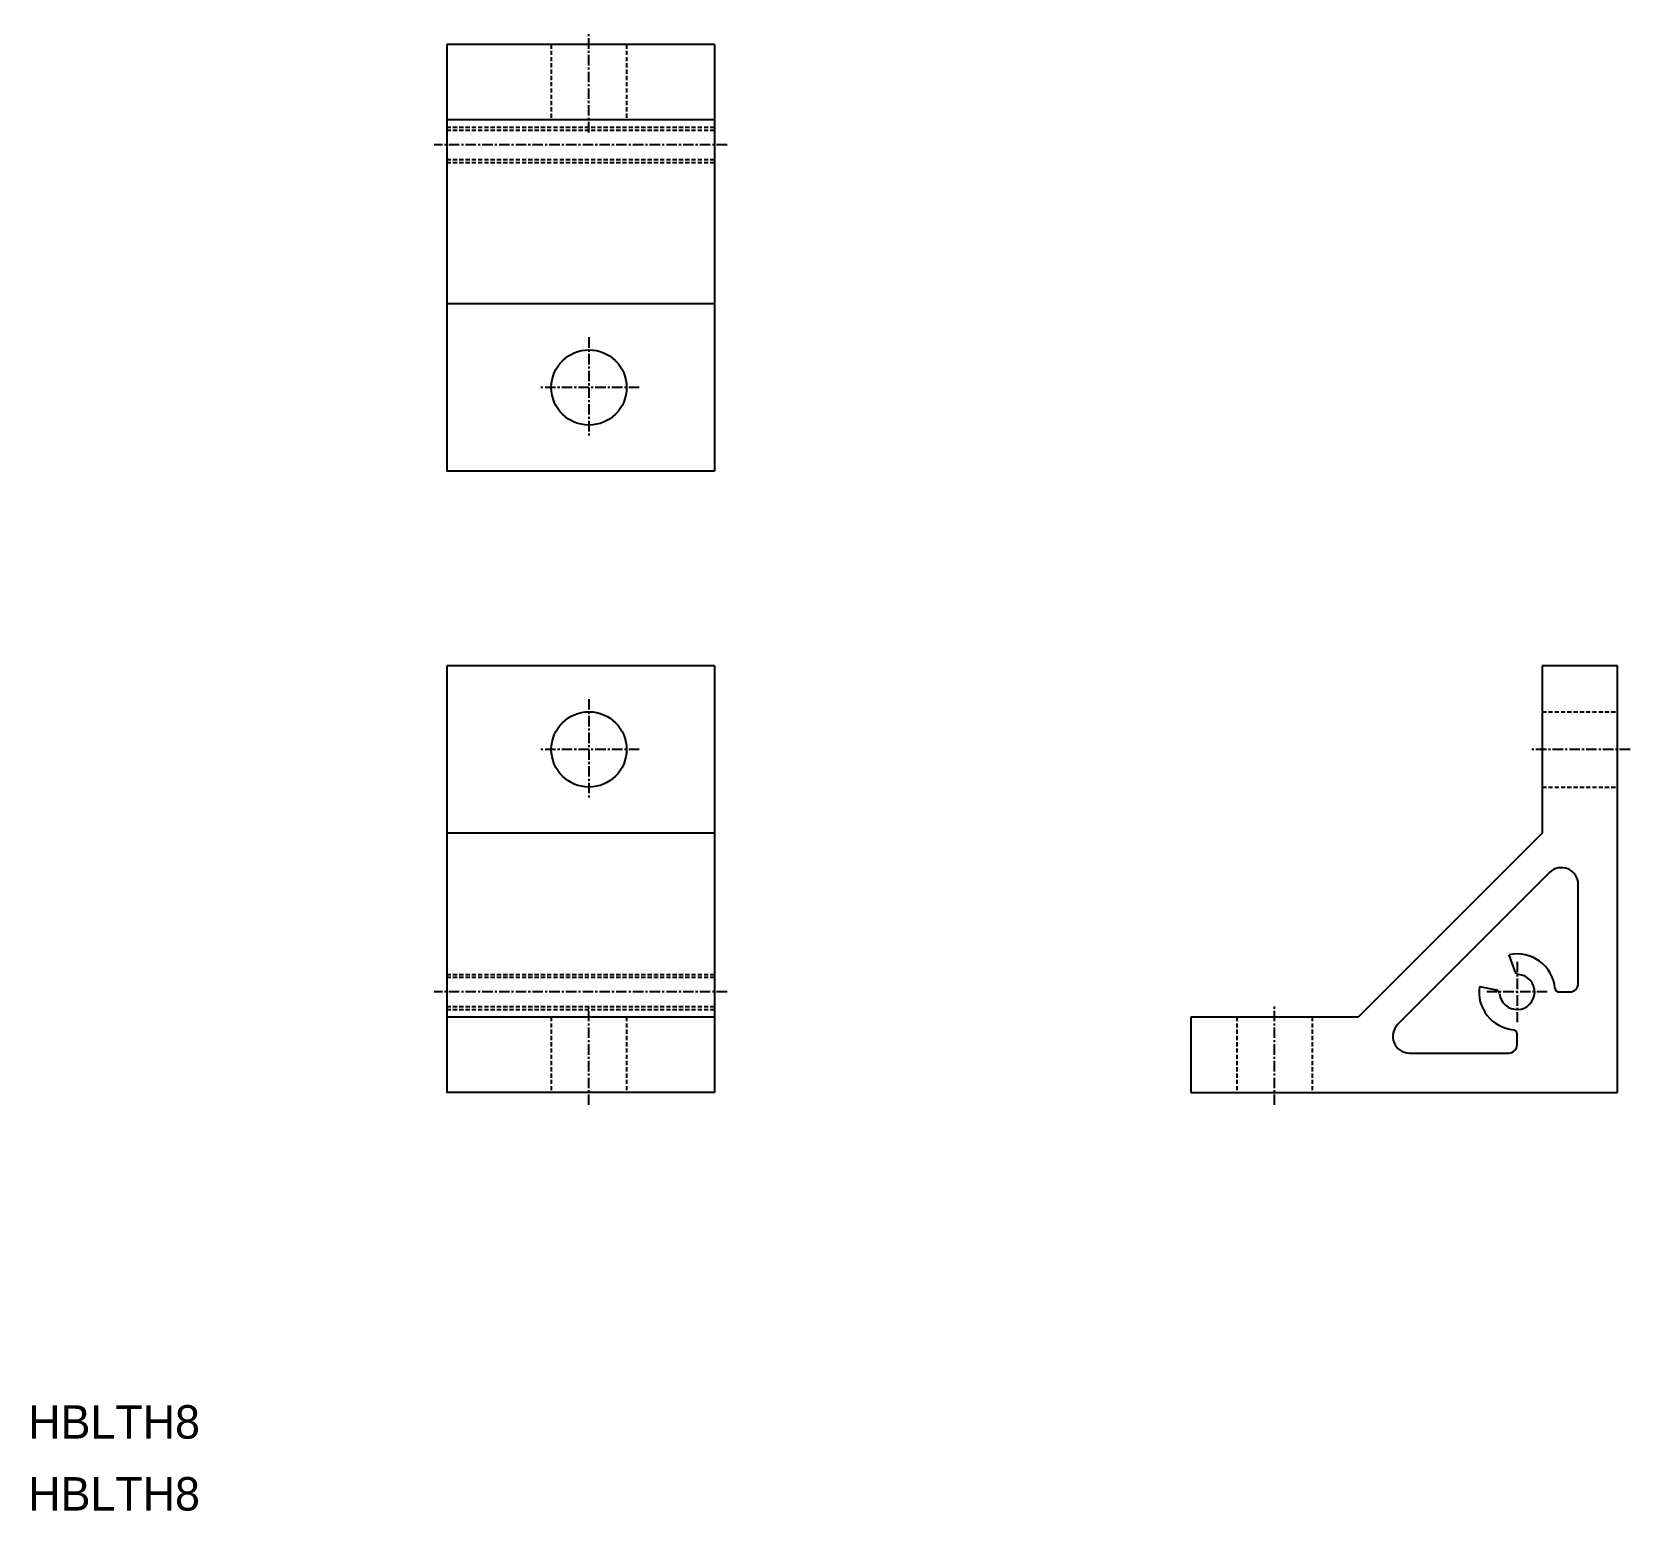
# Model space of a CAD drawing. Extents: x 0 to 191, y 0 to 177.
import ezdxf

# ---------------------------------------------------------------- set-up
doc = ezdxf.new("R2010")
doc.units = 0
doc.linetypes.add('CENTER', pattern=[2, 1.25, -0.25, 0.25, -0.25])
doc.linetypes.add('DASHED', pattern=[0.75, 0.5, -0.25])
doc.layers.get('0').update_dxf_attribs({"linetype": 'CONTINUOUS'})
doc.layers.add('CENTER', color=1, linetype='CENTER')

msp = doc.modelspace()

# ---------------------------------------------------------------- linework, layer by layer
at = {"color": 7, "linetype": 'CONTINUOUS'}
for p, q in [((82, 175.27), (50, 175.27)), ((50, 175.27), (50, 124.27)), ((82, 175.27), (82, 124.27)), ((82, 166.27), (50, 166.27)), ((82, 144.27), (50, 144.27)), ((82, 124.27), (50, 124.27)), ((50, 101), (50, 50)), ((82, 101), (50, 101)), ((82, 101), (82, 50)), ((180.91, 101), (180.91, 81)), ((189.91, 101), (180.91, 101)), ((189.91, 50), (189.91, 101)), ((82, 81), (50, 81)), ((180.91, 81), (158.91, 59)), ((181.79, 76.27), (163.63, 58.11)), ((185.21, 63), (185.21, 74.86)), ((177.66, 64.43), (176.97, 66.45)), ((173.4, 62.64), (175.42, 62.24)), ((182.93, 62), (184.21, 62)), ((82, 59), (50, 59)), ((138.91, 59), (138.91, 50)), ((158.91, 59), (138.91, 59)), ((177.91, 55.7), (177.91, 56.97)), ((165.05, 54.7), (176.91, 54.7)), ((82, 50), (50, 50)), ((138.91, 50), (189.91, 50))]:
    msp.add_line(p, q, dxfattribs=at)
at = {"color": 3, "linetype": 'DASHED'}
for p, q in [((62.5, 175.27), (62.5, 166.27)), ((71.5, 175.27), (71.5, 166.27)), ((50, 165.37), (82, 165.37)), ((50, 165.02), (82, 165.02)), ((50, 161.52), (82, 161.52)), ((50, 161.17), (82, 161.17)), ((180.91, 95.5), (189.91, 95.5)), ((180.91, 95.5), (189.91, 95.5)), ((180.91, 86.5), (189.91, 86.5)), ((180.91, 86.5), (189.91, 86.5)), ((50, 64.1), (82, 64.1)), ((50, 63.75), (82, 63.75)), ((50, 60.25), (82, 60.25)), ((50, 59.9), (82, 59.9)), ((62.5, 59), (62.5, 50)), ((71.5, 59), (71.5, 50)), ((144.41, 59), (144.41, 50)), ((144.41, 59), (144.41, 50)), ((153.41, 59), (153.41, 50)), ((153.41, 59), (153.41, 50))]:
    msp.add_line(p, q, dxfattribs=at)
at = {"color": 7, "linetype": 'CONTINUOUS'}
for centre in [(67, 134.27), (67, 91)]:
    msp.add_circle(centre, 4.5, dxfattribs=at)
for centre, radius, start, end in [((183.21, 74.86), 2, 0, 135), ((177.91, 62), 4.55, 5.6822, 101.8583), ((177.91, 62), 2.1, 185.6205, 85.0369), ((178.13, 64.59), 0.5, 198.7404, 265.0369), ((177.91, 62), 4.55, 171.9527, 264.3178), ((175.32, 61.75), 0.5, 5.6205, 78.7404), ((182.93, 62.5), 0.5, 185.6822, 270), ((184.21, 63), 1, 270, 0), ((165.05, 56.7), 2, 135, 270), ((177.41, 56.97), 0.5, 0, 84.3178), ((176.91, 55.7), 1, 270, 0)]:
    msp.add_arc(centre, radius, start, end, dxfattribs=at)
at = {"layer": 'CENTER', "color": 1, "linetype": 'CENTER'}
for p, q in [((67, 164.77), (67, 176.77)), ((83.5, 163.27), (48.5, 163.27)), ((67, 140.27), (67, 128.27)), ((73, 134.27), (61, 134.27)), ((67, 97), (67, 85)), ((73, 91), (61, 91)), ((191.41, 91), (179.41, 91)), ((191.41, 91), (179.41, 91)), ((177.91, 65.6), (177.91, 58.4)), ((83.5, 62), (48.5, 62)), ((181.51, 62), (174.31, 62)), ((67, 48.5), (67, 60.5)), ((148.91, 48.5), (148.91, 60.5)), ((148.91, 48.5), (148.91, 60.5))]:
    msp.add_line(p, q, dxfattribs=at)

# ---------------------------------------------------------------- texts
at = {"color": 7, "linetype": 'CONTINUOUS'}
for p in [(0, 8.6), (0, 0)]:
    msp.add_text('HBLTH8', height=4, dxfattribs=at).set_placement(p)

doc.saveas('drawing.dxf')
